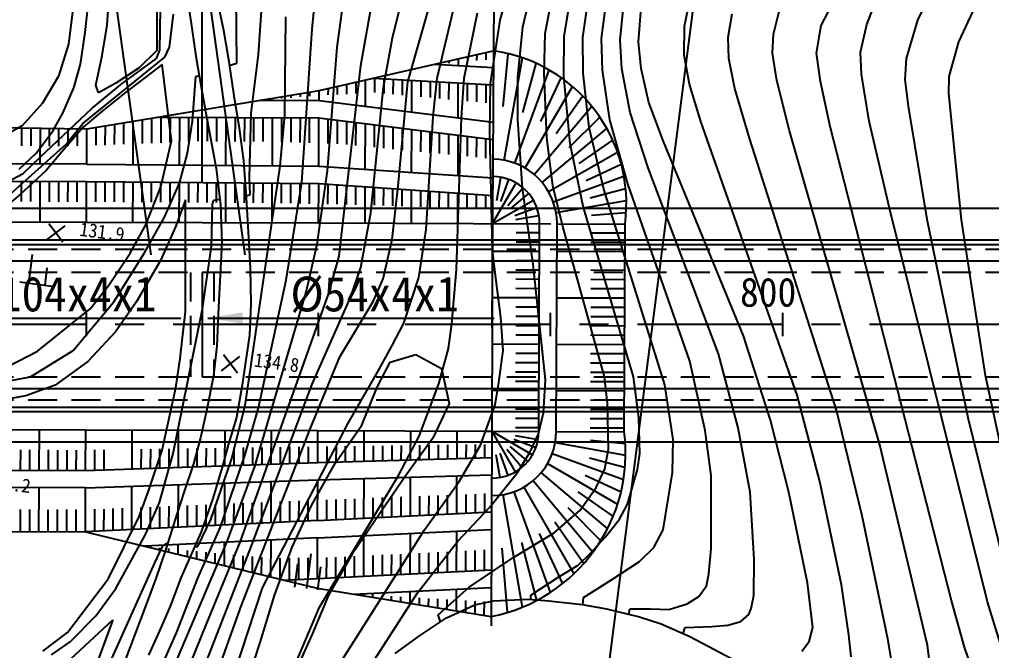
# Model space of a CAD drawing. Header units: millimetres. Extents: x 5990 to 6786, y 1103 to 1809.
# Drawn here: x 6209.6 to 6293.4, y 1454.4 to 1508.8 of the extents above; entities that cross this region are included whole.
import ezdxf
from ezdxf.enums import TextEntityAlignment as Align
from ezdxf.xclip import XClip

# ---------------------------------------------------------------- set-up
doc = ezdxf.new("R2010")
doc.units = ezdxf.units.MM
doc.header["$LTSCALE"] = 10
doc.header["$MEASUREMENT"] = 0
doc.header["$XCLIPFRAME"] = 2
doc.linetypes.add('CENTER', pattern=[2, 1.25, -0.25, 0.25, -0.25])
doc.linetypes.add('HIDDEN', pattern=[0.375, 0.25, -0.125])
doc.layers.add('TZ-BASE', color=253, linetype='Continuous')
doc.layers.add('TZ-CABL', color=4, linetype='Continuous')
doc.styles.add('HANA', font='GulimChe.ttf')
doc.styles.get("Standard").update_dxf_attribs({"font": 'GulimChe.ttf'})
doc.linetypes.add('ZIGZAG', pattern='A,0.0001,-0.2,[131,ltypeshp.shx,S=0.2,R=0,X=-0.2,Y=0],-0.4,[131,ltypeshp.shx,S=0.2,R=180,X=0.2,Y=0],-0.2', length=0.8001)
doc.dimstyles.get("Standard").update_dxf_attribs({"dimtxt": 0.18, "dimasz": 0.18, "dimexe": 0.18, "dimexo": 0.0625, "dimgap": 0.09, "dimtad": 0, "dimtih": 1, "dimtoh": 1, "dimdec": 4, "dimzin": 0, "dimdsep": 46, "dimtxsty": 'Standard', "dimcen": 0.09, "dimadec": 0, "dimazin": 0, "dimtfac": 1, "dimtdec": 4, "dimtofl": 0, "dimtmove": 0, "dimatfit": 3, "dimfxl": 0, "dimtolj": 1, "dimtzin": 0, "dimarcsym": 0})

# ---------------------------------------------------------------- blocks, each defined once
blk = doc.blocks.new('JD-FJFJ6DGDH3')
at = {"layer": 'TZ-BASE'}
for p, q in [((166.333, -175), (211.534, 176.755)), ((174.999, -0.28), (175.379, 72.973)), ((203.337, 25.785, 154), (212.312, 42.975, 154)), ((211.67, 26.222, 156), (218.61, 40.521, 156)), ((215.204, 24.368, 157), (221.725, 38.385, 157)), ((159.49, 25.479, 136), (160.222, 32.712, 136)), ((152.973, 22.529, 133), (152.899, 31.258, 133)), ((161.625, 23.909, 137), (162.624, 31.187, 137)), ((154.862, 23.288, 134), (155.392, 30.946, 134)), ((175.67, 26.233, 143), (176.808, 30.296, 143)), ((141.825, 25.816, 131.3), (142.07, 29.639, 131.3)), ((148.533, 29.348, 136.968), (149.05, 25.954, 136.968)), ((163.675, 22.316, 138), (165.028, 29.98, 138)), ((166.389, 24.704, 139), (167.689, 29.927, 139)), ((207.281, 25.851, 155), (208.692, 29.526, 155)), ((177.643, 25.666, 144), (178.43, 29.058, 144)), ((151.296, 27.981, 211.023), (151.834, 25.376, 211.023)), ((167.717, 20.912, 140), (169.731, 27.965, 140)), ((179.564, 25.086, 145), (180.151, 28.287, 145)), ((181.203, 24.857, 146), (181.743, 28.134, 146)), ((182.811, 24.743, 147), (183.243, 27.75, 147)), ((191.567, 25.711, 151), (192.056, 28.116, 151)), ((138.89, 27.422, 129.23), (138.475, 24.174, 129.23)), ((139.925, 25.184, 128.938), (140.108, 27.021, 128.938)), ((146.084, 27.332, 131.3), (146.081, 23.613, 131.3)), ((146.366, 23.659, 131), (146.404, 27.241, 131)), ((170.248, 21.233, 141), (171.67, 27.165, 141)), ((172.576, 21.234, 142), (173.713, 26.865, 142)), ((184.419, 24.656, 148), (184.769, 27.492, 148)), ((186.021, 24.515, 149), (186.271, 27.114, 149)), ((187.605, 24.377, 150), (187.787, 26.926, 150)), ((199.221, 25.033, 153), (199.754, 27.097, 153)), ((147.172, 23.907, 132), (147.536, 26.743, 132)), ((157.135, 18.058, 135), (157.217, 26.523, 135)), ((174.854, 20.783, 143), (175.67, 26.233, 143)), ((195.326, 24.77, 152), (195.667, 26.786, 152)), ((210.683, 22.922, 156), (211.67, 26.222, 156)), ((139.524, 22.456, 128.938), (139.925, 25.184, 128.938)), ((141.397, 23.176, 131.3), (141.825, 25.816, 131.3)), ((149.05, 25.954, 136.968), (149.444, 23.138, 136.968)), ((151.834, 25.376, 211.023), (152.256, 22.855, 211.023)), ((158.599, 12.245, 136), (159.49, 25.479, 136)), ((177.202, 21.329, 144), (177.643, 25.666, 144)), ((191.543, 23.222, 151), (191.567, 25.711, 151)), ((202.935, 23.398, 154), (203.337, 25.785, 154)), ((206.732, 23.482, 155), (207.281, 25.851, 155)), ((165.612, 20.448, 139), (166.389, 24.704, 139)), ((179.456, 21.643, 145), (179.564, 25.086, 145)), ((181.167, 21.436, 146), (181.203, 24.857, 146)), ((182.84, 21.674, 147), (182.811, 24.743, 147)), ((184.5, 21.931, 148), (184.419, 24.656, 148)), ((186.17, 22.031, 149), (186.021, 24.515, 149)), ((187.824, 22.064, 150), (187.605, 24.377, 150)), ((195.379, 22.937, 152), (195.326, 24.77, 152)), ((199.135, 23.378, 153), (199.221, 25.033, 153)), ((214.368, 21.369, 157), (215.204, 24.368, 157)), ((138.475, 24.174, 129.23), (137.626, 21.396, 129.23)), ((146.081, 23.613, 131.3), (144.569, 22.127, 131.3)), ((146.061, 22.925, 131), (146.366, 23.659, 131)), ((146.779, 23.044, 132), (147.172, 23.907, 132)), ((160.071, 20.173), (175.083, 23.584)), ((160.805, 13.25, 137), (161.625, 23.909, 137)), ((206.801, 21.586, 155), (206.732, 23.482, 155)), ((139.717, 17.341, 132), (146.779, 23.044, 132)), ((140.85, 20.643, 131.3), (141.397, 23.176, 131.3)), ((143.111, 20.773, 131), (146.061, 22.925, 131)), ((149.444, 23.138, 136.968), (149.791, 21.108, 136.968)), ((152.256, 22.855, 211.023), (152.736, 19.706, 211.023)), ((154.211, 18.222, 134), (154.862, 23.288, 134)), ((171.279, 22.535), (171.28, 22.72)), ((172.079, 22.33), (172.081, 22.902)), ((172.88, 22.684), (172.881, 23.084)), ((173.68, 22.753), (173.682, 23.265)), ((174.48, 22.822), (174.482, 23.447)), ((175.948, 18.786), (176.363, 23.343)), ((176.013, 14.163), (177.6, 22.983)), ((191.981, 20.712, 151), (191.543, 23.222, 151)), ((195.889, 20.352, 152), (195.379, 22.937, 152)), ((199.527, 21.02, 153), (199.135, 23.378, 153)), ((203.268, 20.96, 154), (202.935, 23.398, 154)), ((210.57, 21.131, 156), (210.683, 22.922, 156)), ((138.948, 20.394, 128.938), (139.524, 22.456, 128.938)), ((144.569, 22.127, 131.3), (142.574, 20.813, 131.3)), ((146.557, 22.425, 131.997), (143.388, 20.005, 131.997)), ((147.356, 15.825, 131.997), (146.557, 22.425, 131.997)), ((152.337, 22.319, 133), (152.973, 22.529, 133)), ((161.809, 5.889, 138), (163.675, 22.316, 138)), ((170.056, 22.442), (175.078, 22.163)), ((170.479, 22.418), (170.479, 22.538)), ((176.946, 13.91), (179.899, 21.937)), ((177.633, 18.284), (178.782, 22.512)), ((185.121, 17.644, 148), (184.5, 21.931, 148)), ((186.87, 18.269, 149), (186.17, 22.031, 149)), ((188.497, 19.137, 150), (187.824, 22.064, 150)), ((137.626, 21.396, 129.23), (136.232, 19.082, 129.23)), ((149.166, 17.533, 133), (149.447, 21.365, 133)), ((149.447, 21.365, 133), (149.731, 21.458, 133)), ((149.791, 21.108, 136.968), (150.29, 18.389, 136.968)), ((164.066, 18.818), (164.074, 21.083)), ((164.748, 21.236), (175.073, 20.663)), ((164.87, 19.992), (164.875, 21.265)), ((165.67, 19.919), (165.675, 21.185)), ((166.47, 19.846), (166.474, 21.14)), ((167.27, 19.773), (167.274, 21.096)), ((168.065, 18.322), (168.074, 21.051)), ((168.869, 19.628), (168.874, 21.007)), ((169.669, 19.555), (169.674, 20.963)), ((169.896, 17.935, 141), (170.248, 21.233, 141)), ((172.336, 17.834, 142), (172.576, 21.234, 142)), ((177.214, 17.634, 144), (177.202, 21.329, 144)), ((179.168, 17.496), (180.943, 21.27)), ((179.695, 16.134, 145), (179.456, 21.643, 145)), ((181.699, 15.579, 146), (181.167, 21.436, 146)), ((183.358, 16.985, 147), (182.84, 21.674, 147)), ((200.612, 16.696, 153), (199.527, 21.02, 153)), ((204.103, 17.074, 154), (203.268, 20.96, 154)), ((207.479, 17.538, 155), (206.801, 21.586, 155)), ((210.877, 18.817, 156), (210.57, 21.131, 156)), ((214.341, 19.902, 157), (214.368, 21.369, 157)), ((137.996, 18.218, 128.938), (138.948, 20.394, 128.938)), ((140.059, 16.868), (160.071, 20.173)), ((140.517, 18.645, 131), (143.111, 20.773, 131)), ((141.07, 19.957, 131.3), (140.85, 20.643, 131.3)), ((142.574, 20.813, 131.3), (141.07, 19.957, 131.3)), ((160.068, 19.314), (160.071, 20.173)), ((160.87, 19.785), (160.872, 20.355)), ((161.67, 19.826), (161.672, 20.537)), ((162.47, 19.867), (162.473, 20.719)), ((163.27, 19.909), (163.274, 20.901)), ((164.529, 9.622, 139), (165.612, 20.448, 139)), ((166.89, 11.928, 140), (167.717, 20.912, 140)), ((170.469, 19.482), (170.474, 20.918)), ((171.268, 19.409), (171.273, 20.874)), ((172.063, 17.826), (172.073, 20.83)), ((172.868, 19.264), (172.873, 20.785)), ((173.668, 19.191), (173.673, 20.741)), ((174.467, 19.118), (174.473, 20.697)), ((174.778, 16.573, 143), (174.854, 20.783, 143)), ((177.821, 13.498), (181.907, 20.519)), ((192.963, 17.487, 151), (191.981, 20.712, 151)), ((197.152, 16.076, 152), (195.889, 20.352, 152)), ((143.388, 20.005, 131.997), (141.389, 18.398, 131.997)), ((152.736, 19.706, 211.023), (153.194, 16.939, 211.023)), ((154.973, 19.331), (160.068, 19.314)), ((155.268, 19.33), (155.268, 19.38)), ((156.068, 19.327), (156.069, 19.512)), ((156.869, 19.485), (156.869, 19.644)), ((157.669, 19.549), (157.67, 19.777)), ((158.469, 19.614), (158.47, 19.909)), ((159.269, 19.679), (159.27, 20.041)), ((160.068, 19.314), (175.062, 17.454)), ((180.506, 16.467), (182.785, 19.697)), ((215.436, 9.039, 157), (214.341, 19.902, 157)), ((136.232, 19.082, 129.23), (134.478, 17.13, 129.23)), ((136.038, 14.439, 131), (140.517, 18.645, 131)), ((178.61, 12.941), (183.572, 18.813)), ((189.759, 15.782, 150), (188.497, 19.137, 150)), ((212.489, 8.918, 156), (210.877, 18.817, 156)), ((137.161, 16.727, 128.938), (137.996, 18.218, 128.938)), ((141.389, 18.398, 131.997), (139.736, 17.016, 131.997)), ((144.855, 15.604), (144.862, 17.662)), ((145.655, 15.636), (145.663, 17.794)), ((146.079, 17.862), (160.063, 17.814)), ((146.455, 15.669), (146.463, 17.861)), ((147.255, 15.701), (147.263, 17.858)), ((148.048, 13.761), (148.063, 17.855)), ((148.855, 15.766), (148.863, 17.853)), ((149.656, 15.799), (149.663, 17.85)), ((150.29, 18.389, 136.968), (151.215, 13.463, 136.968)), ((150.456, 15.794), (150.463, 17.847)), ((151.256, 15.789), (151.263, 17.844)), ((152.048, 13.727), (152.063, 17.841)), ((152.856, 15.78), (152.863, 17.839)), ((153.656, 15.775), (153.663, 17.836)), ((154.081, 12.643, 134), (154.211, 18.222, 134)), ((154.456, 15.77), (154.463, 17.833)), ((155.255, 15.765), (155.263, 17.83)), ((156.048, 13.694), (156.063, 17.828)), ((156.712, 13.64, 135), (157.135, 18.058, 135)), ((156.855, 15.735), (156.863, 17.825)), ((157.655, 15.71), (157.663, 17.822)), ((158.455, 15.685), (158.463, 17.819)), ((159.255, 15.659), (159.263, 17.816)), ((160.048, 13.661), (160.063, 17.814)), ((160.063, 17.814), (175.056, 15.954)), ((160.855, 15.608), (160.862, 17.714)), ((161.655, 15.583), (161.662, 17.615)), ((169.312, 8.204, 141), (169.896, 17.935, 141)), ((171.927, 4.755, 142), (172.336, 17.834, 142)), ((177.59, 11.764, 144), (177.214, 17.634, 144)), ((181.617, 15.245), (184.268, 17.878)), ((186.674, 12.14, 148), (185.121, 17.644, 148)), ((188.428, 13.501, 149), (186.87, 18.269, 149)), ((120.06, 17.138), (140.059, 16.868)), ((134.478, 17.13, 129.23), (132.91, 16.225, 129.23)), ((134.454, 15.395), (134.459, 16.944)), ((135.254, 15.389), (135.259, 16.933)), ((136.049, 13.842), (136.059, 16.922)), ((136.854, 15.375), (136.859, 16.911)), ((137.654, 15.368), (137.659, 16.901)), ((139.736, 17.016, 131.997), (138.282, 15.306, 131.997)), ((138.291, 15.556, 132), (139.717, 17.341, 132)), ((138.454, 15.389), (138.459, 16.89)), ((139.254, 15.41), (139.259, 16.879)), ((140.049, 13.828), (140.059, 16.868)), ((140.854, 15.452), (140.86, 17.001)), ((141.654, 15.473), (141.66, 17.133)), ((142.455, 15.506), (142.461, 17.265)), ((143.255, 15.538), (143.261, 17.397)), ((144.049, 13.794), (144.062, 17.529)), ((148.741, 14.775, 133), (149.166, 17.533, 133)), ((153.194, 16.939, 211.023), (153.566, 14.099, 211.023)), ((162.455, 15.506), (162.462, 17.516)), ((163.254, 15.429), (163.261, 17.417)), ((164.047, 13.386), (164.061, 17.318)), ((164.854, 15.275), (164.861, 17.218)), ((165.654, 15.198), (165.66, 17.119)), ((166.453, 15.121), (166.46, 17.02)), ((167.253, 15.044), (167.26, 16.921)), ((168.046, 13.111), (168.059, 16.822)), ((179.292, 12.255), (184.869, 16.902)), ((184.606, 11.679, 147), (183.358, 16.985, 147)), ((201.282, -6.082, 151), (192.963, 17.487, 151)), ((214.557, -23.798, 154), (204.103, 17.074, 154)), ((209.224, 10.036, 155), (207.479, 17.538, 155)), ((135.722, 14.793, 128.938), (137.161, 16.727, 128.938)), ((168.853, 14.89), (168.859, 16.723)), ((169.652, 14.812), (169.659, 16.623)), ((170.452, 14.735), (170.458, 16.524)), ((171.252, 14.658), (171.258, 16.425)), ((172.045, 12.837), (172.058, 16.326)), ((172.851, 14.504), (172.857, 16.227)), ((173.651, 14.427), (173.657, 16.127)), ((174.451, 14.35), (174.457, 16.028)), ((175.006, 6.387, 143), (174.778, 16.573, 143)), ((180.221, 11.945, 145), (179.695, 16.134, 145)), ((204.65, -7.392, 152), (197.152, 16.076, 152)), ((208.388, -10.38, 153), (200.612, 16.696, 153)), ((132.338, 10.273, 132), (138.291, 15.556, 132)), ((138.282, 15.306, 131.997), (136.555, 13.288, 131.997)), ((146.442, 11.871, 131.997), (147.356, 15.825, 131.997)), ((182.838, 10.209, 146), (181.699, 15.579, 146)), ((182.481, 13.883), (185.376, 15.895)), ((196.643, -0.959, 150), (189.759, 15.782, 150)), ((134.227, 13.397, 128.938), (135.722, 14.793, 128.938)), ((134.588, 13.008, 131), (136.038, 14.439, 131)), ((148.057, 12.191, 133), (148.741, 14.775, 133)), ((179.843, 11.461), (185.79, 14.867)), ((140.049, 13.828), (120.049, 13.897)), ((140.049, 13.828), (160.048, 13.661)), ((151.215, 13.463, 136.968), (151.582, 10.331, 136.968)), ((153.566, 14.099, 211.023), (153.8, 10.936, 211.023)), ((153.701, -6.965, 135), (156.712, 13.64, 135)), ((160.048, 13.661), (175.045, 12.631)), ((183.088, 12.428), (186.112, 13.825)), ((194.479, -2.536, 149), (188.428, 13.501, 149)), ((133.158, 12.277, 131), (134.588, 13.008, 131)), ((136.555, 13.288, 131.997), (134.334, 11.24, 131.997)), ((154.129, 11.205, 134), (154.081, 12.643, 134)), ((159.909, 6.928, 137), (160.805, 13.25, 137)), ((175.389, 10.696), (175.747, 12.687)), ((180.249, 10.584), (186.344, 12.778)), ((120.044, 12.397), (140.043, 12.328)), ((134.437, 10.597), (134.443, 12.347)), ((135.237, 10.594), (135.243, 12.344)), ((136.031, 8.842), (136.043, 12.342)), ((136.837, 10.588), (136.843, 12.339)), ((137.637, 10.585), (137.643, 12.336)), ((138.437, 10.582), (138.443, 12.333)), ((139.237, 10.579), (139.243, 12.33)), ((140.031, 8.828), (140.043, 12.328)), ((140.043, 12.328), (160.043, 12.161)), ((140.837, 10.573), (140.843, 12.321)), ((141.637, 10.568), (141.643, 12.314)), ((142.437, 10.563), (142.443, 12.308)), ((143.237, 10.559), (143.243, 12.301)), ((144.031, 8.814), (144.043, 12.294)), ((144.837, 10.549), (144.843, 12.287)), ((145.15, 8.595, 131.997), (146.442, 11.871, 131.997)), ((145.637, 10.544), (145.643, 12.281)), ((146.437, 10.54), (146.443, 12.274)), ((146.767, 9.263, 133), (148.057, 12.191, 133)), ((147.237, 10.535), (147.243, 12.267)), ((148.031, 8.8), (148.043, 12.261)), ((148.837, 10.525), (148.843, 12.254)), ((149.637, 10.521), (149.643, 12.247)), ((150.437, 10.516), (150.443, 12.241)), ((151.237, 10.511), (151.243, 12.234)), ((152.031, 8.786), (152.043, 12.227)), ((152.837, 10.502), (152.843, 12.221)), ((153.637, 10.497), (153.643, 12.214)), ((154.437, 10.492), (154.443, 12.207)), ((155.237, 10.488), (155.243, 12.201)), ((156.031, 8.772), (156.043, 12.194)), ((156.837, 10.466), (156.843, 12.187)), ((157.252, 3.82, 136), (158.599, 12.245, 136)), ((157.637, 10.449), (157.643, 12.181)), ((158.437, 10.432), (158.443, 12.174)), ((159.237, 10.416), (159.243, 12.167)), ((160.031, 8.758), (160.043, 12.161)), ((160.043, 12.161), (175.039, 11.131)), ((160.837, 10.382), (160.843, 12.106)), ((161.637, 10.365), (161.643, 12.051)), ((162.437, 10.348), (162.442, 11.996)), ((163.237, 10.332), (163.242, 11.941)), ((164.031, 8.744), (164.042, 11.886)), ((164.836, 10.286), (164.842, 11.831)), ((165.636, 10.257), (165.642, 11.776)), ((166.384, 7.316, 140), (166.89, 11.928, 140)), ((175.031, 8.705), (177.066, 12.202)), ((175.729, 10.604), (176.428, 12.502)), ((176.337, 10.25), (177.642, 11.795)), ((178.531, 5.198, 144), (177.59, 11.764, 144)), ((181.072, 8.438, 145), (180.221, 11.945, 145)), ((183.441, 10.927), (186.489, 11.733)), ((192.02, -3.147, 148), (186.674, 12.14, 148)), ((134.334, 11.24, 131.997), (132.812, 9.933, 131.997)), ((153.788, 11.105, 134), (154.129, 11.205, 134)), ((153.8, 10.936, 211.023), (153.978, 7.949, 211.023)), ((166.436, 10.228), (166.441, 11.721)), ((167.236, 10.199), (167.241, 11.666)), ((168.031, 8.73), (168.041, 11.611)), ((168.836, 10.142), (168.841, 11.557)), ((169.636, 10.113), (169.641, 11.502)), ((170.436, 10.084), (170.44, 11.447)), ((171.236, 10.055), (171.24, 11.392)), ((172.031, 8.716), (172.04, 11.337)), ((172.835, 9.997), (172.84, 11.282)), ((173.635, 9.969), (173.64, 11.227)), ((174.435, 9.94), (174.44, 11.172)), ((176.585, 10), (178.139, 11.295)), ((189.857, -5.193, 147), (184.606, 11.679, 147)), ((148.561, 10.736, 133.527), (147.708, 8.409, 133.527)), ((148.569, 1.137, 133.527), (148.561, 10.736, 133.527)), ((150.804, 6.749, 134), (150.894, 10.359, 134)), ((150.894, 10.359, 134), (150.981, 10.723, 134)), ((150.981, 10.723, 134), (151.528, 10.794, 134)), ((151.582, 10.331, 136.968), (151.687, 7.069, 136.968)), ((175.031, 8.705), (178.542, 10.716)), ((176.934, 9.39), (178.837, 10.076)), ((180.496, 9.649), (186.551, 10.695)), ((187.161, -4.515, 146), (182.838, 10.209, 146)), ((700, 10), (80, 10)), ((700, 10), (80, 10)), ((145.034, 6.181, 133), (146.767, 9.263, 133)), ((163.68, 4.919, 139), (164.529, 9.622, 139)), ((177.024, 9.049), (179.017, 9.394)), ((183.544, 9.42), (186.532, 9.671)), ((217.684, -23.902, 155), (209.224, 10.036, 155)), ((120.031, 8.897), (140.031, 8.828)), ((136.603, 7.296, 131.873), (138.186, 8.518, 131.873)), ((136.783, 8.699, 131.873), (138.005, 7.116, 131.873)), ((140.031, 8.828), (160.031, 8.758)), ((143.786, 6.147, 131.997), (145.15, 8.595, 131.997)), ((147.708, 8.409, 133.527), (146.416, 5.515, 133.527)), ((160.031, 8.758), (180.031, 8.688)), ((175.031, 8.705), (174.91, -25.97)), ((175.031, 8.705), (179.076, 8.691)), ((179.014, -9.209), (179.076, 8.691)), ((179.014, -9.209), (179.076, 8.691)), ((180.514, -9.214), (180.577, 8.711)), ((180.576, 8.686), (186.435, 8.665)), ((184.661, -4.503, 145), (181.072, 8.438, 145)), ((186.373, -9.235), (186.435, 8.665)), ((186.373, -9.235), (186.435, 8.665)), ((216.002, -8.046, 156), (212.489, 8.918, 156)), ((217.491, -4.379, 157), (215.436, 9.039, 157)), ((153.978, 7.949, 211.023), (154.138, 4.893, 211.023)), ((168.662, 4.046, 141), (169.312, 8.204, 141)), ((179.074, 7.891), (177.051, 7.898)), ((186.433, 7.865), (183.503, 7.876)), ((80, 7.293), (700, 7.29)), ((80, 6.893), (700, 6.89)), ((150.034, 1.34, 134), (150.804, 6.749, 134)), ((151.687, 7.069, 136.968), (151.409, 1.509, 136.968)), ((158.972, 2.78, 137), (159.909, 6.928, 137)), ((165.587, 3.952, 140), (166.384, 7.316, 140)), ((179.071, 7.091), (177.048, 7.098)), ((186.43, 7.065), (183.5, 7.076)), ((135.075, 3.571, 131.997), (135.394, 6.051, 131.997)), ((141.967, 3.402, 131.997), (143.786, 6.147, 131.997)), ((142.381, 1.951, 133), (145.034, 6.181, 133)), ((160.897, 2.619, 138), (161.809, 5.889, 138)), ((175.349, 3.533, 143), (175.006, 6.387, 143)), ((179.068, 6.291), (175.023, 6.305)), ((186.427, 6.265), (180.568, 6.286)), ((146.416, 5.515, 133.527), (144.307, 1.941, 133.527)), ((179.065, 5.491), (177.043, 5.498)), ((179.593, -4.76, 144), (178.531, 5.198, 144)), ((186.424, 5.465), (183.495, 5.476)), ((136.464, 3.393, 131.997), (136.655, 4.881, 131.997)), ((154.138, 4.893, 211.023), (154.188, 1.765, 211.023)), ((162.789, 2.343, 139), (163.68, 4.919, 139)), ((171.509, 0.066, 142), (171.927, 4.755, 142)), ((179.063, 4.691), (177.04, 4.698)), ((186.421, 4.665), (183.492, 4.676)), ((134.282, 3.673, 131.997), (137.258, 3.291, 131.997)), ((140.353, 1.368, 131.997), (141.967, 3.402, 131.997)), ((154.852, -7.169, 136), (157.252, 3.82, 136)), ((164.743, 1.998, 140), (165.587, 3.952, 140)), ((167.367, 0.128, 141), (168.662, 4.046, 141)), ((175.732, 0.632, 143), (175.349, 3.533, 143)), ((179.06, 3.891), (177.037, 3.898)), ((186.419, 3.865), (183.489, 3.876)), ((153.271, -18.753, 138), (160.897, 2.619, 138)), ((154.536, -12.227, 137), (158.972, 2.78, 137)), ((179.057, 3.091), (177.034, 3.098)), ((186.416, 3.065), (183.486, 3.076)), ((138.888, -2.241, 133), (142.381, 1.951, 133)), ((144.307, 1.941, 133.527), (142.544, -0.62, 133.527)), ((154.188, 1.765, 211.023), (154.079, -0.923, 211.023)), ((159.469, -5.129, 139), (162.789, 2.343, 139)), ((161.851, -2.776, 140), (164.743, 1.998, 140)), ((179.054, 2.291), (175.009, 2.305)), ((186.413, 2.265), (180.554, 2.286)), ((135.816, -2.283, 131.997), (140.353, 1.368, 131.997)), ((140, 1), (140, -1)), ((147.513, -11.105, 134), (150.034, 1.34, 134)), ((148.091, -2.926, 133.527), (148.569, 1.137, 133.527)), ((151.409, 1.509, 136.968), (151.271, -1.835, 136.968)), ((160, 1), (160, -1)), ((179.051, 1.491), (177.029, 1.498)), ((180, 1), (180, -1)), ((186.41, 1.465), (183.481, 1.476)), ((200, 1), (200, -1)), ((166.374, -1.816, 141), (167.367, 0.128, 141)), ((171.234, -2.075, 142), (171.509, 0.066, 142)), ((175.931, -2.224, 143), (175.732, 0.632, 143)), ((179.049, 0.691), (177.026, 0.698)), ((186.407, 0.665), (183.478, 0.676)), ((142.544, -0.62, 133.527), (140.152, -3.196, 133.527)), ((179.046, -0.109), (177.023, -0.102)), ((186.405, -0.135), (183.475, -0.124)), ((154.079, -0.923, 211.023), (153.743, -3.243, 211.023)), ((179.043, -0.909), (177.02, -0.902)), ((186.402, -0.935), (183.472, -0.924)), ((198.981, -8.233, 150), (196.643, -0.959, 150)), ((133.324, -3.581, 131.997), (135.816, -2.283, 131.997)), ((135.22, -4.512, 133), (138.888, -2.241, 133)), ((151.271, -1.835, 136.968), (150.975, -4.421, 136.968)), ((165.197, -3.948, 141), (166.374, -1.816, 141)), ((170.393, -5.118, 142), (171.234, -2.075, 142)), ((179.04, -1.709), (174.995, -1.695)), ((175.573, -5.008, 143), (175.931, -2.224, 143)), ((179.037, -2.509), (177.015, -2.502)), ((186.399, -1.735), (180.54, -1.714)), ((140.152, -3.196, 133.527), (137.32, -5.214, 133.527)), ((147.745, -5.448, 133.527), (148.091, -2.926, 133.527)), ((151.652, -3.976, 134.842), (153.235, -2.754, 134.842)), ((151.832, -2.573, 134.842), (153.054, -4.156, 134.842)), ((153.743, -3.243, 211.023), (153.433, -5.221, 211.023)), ((159.322, -8.938, 140), (161.851, -2.776, 140)), ((165.071, -5.384, 141.243), (166.205, -3.243, 141.243)), ((166.205, -3.243, 141.243), (168.419, -2.571, 141.243)), ((168.419, -2.571, 141.243), (170.61, -3.792, 141.243)), ((179.035, -3.309), (177.012, -3.302)), ((186.394, -3.335), (183.464, -3.324)), ((186.396, -2.535), (183.467, -2.524)), ((193.352, -9.136, 148), (192.02, -3.147, 148)), ((196.2, -8.906, 149), (194.479, -2.536, 149)), ((162.593, -8.499, 141), (165.197, -3.948, 141)), ((170.61, -3.792, 141.243), (171.285, -6.793, 141.243)), ((179.032, -4.109), (177.009, -4.102)), ((186.391, -4.135), (183.461, -4.124)), ((131.835, -5.132, 133), (135.22, -4.512, 133)), ((150.975, -4.421, 136.968), (150.403, -7.317, 136.968)), ((175.248, -6.907, 143), (175.573, -5.008, 143)), ((179.029, -4.909), (177.006, -4.902)), ((179.4, -7.624, 144), (179.593, -4.76, 144)), ((186.388, -4.935), (183.458, -4.924)), ((184.934, -6.793, 145), (184.661, -4.503, 145)), ((187.63, -8.036, 146), (187.161, -4.515, 146)), ((219.258, -12.518, 157), (217.491, -4.379, 157)), ((137.32, -5.214, 133.527), (134.807, -6.152, 133.527)), ((146.557, -10.837, 133.527), (147.745, -5.448, 133.527)), ((153.433, -5.221, 211.023), (152.947, -8.022, 211.023)), ((154.11, -19.452, 139), (159.469, -5.129, 139)), ((163.756, -8.662, 141.243), (165.071, -5.384, 141.243)), ((168.688, -9.626, 142), (170.393, -5.118, 142)), ((179.026, -5.709), (174.981, -5.695)), ((186.385, -5.735), (180.526, -5.714)), ((190.573, -9.903, 147), (189.857, -5.193, 147)), ((134.807, -6.152, 133.527), (131.997, -6.635, 133.527)), ((179.023, -6.509), (177.001, -6.502)), ((186.382, -6.535), (183.453, -6.524)), ((203.23, -13.53, 151), (201.282, -6.082, 151)), ((80, -7.107), (700, -7.11)), ((80, -7.507), (700, -7.51)), ((150.403, -7.317, 136.968), (149.851, -9.762, 136.968)), ((152.517, -11.63, 135), (153.701, -6.965, 135)), ((153.717, -11.196, 136), (154.852, -7.169, 136)), ((171.285, -6.793, 141.243), (169.885, -9.784, 141.243)), ((173.993, -10.384, 143), (175.248, -6.907, 143)), ((179.021, -7.309), (176.998, -7.302)), ((186.38, -7.335), (183.45, -7.324)), ((185.02, -10.718, 145), (184.934, -6.793, 145)), ((206.866, -16.486, 152), (204.65, -7.392, 152)), ((152.947, -8.022, 211.023), (152.27, -10.271, 211.023)), ((179.018, -8.109), (176.995, -8.102)), ((178.995, -9.41, 144), (179.4, -7.624, 144)), ((186.377, -8.135), (183.447, -8.124)), ((187.717, -11.104, 146), (187.63, -8.036, 146)), ((200.552, -14.452, 150), (198.981, -8.233, 150)), ((219.711, -23.061, 156), (216.002, -8.046, 156)), ((119.969, -9.002), (139.969, -9.072)), ((135.956, -12.558), (135.969, -9.058)), ((139.956, -12.572), (139.969, -9.072)), ((139.969, -9.072), (159.968, -9.142)), ((143.957, -12.434), (143.969, -9.086)), ((147.957, -12.295), (147.969, -9.1)), ((151.958, -12.157), (151.968, -9.114)), ((153.36, -24.262, 140), (159.322, -8.938, 140)), ((155.193, -22.684, 141), (162.593, -8.499, 141)), ((155.958, -12.018), (155.968, -9.128)), ((159.959, -11.88), (159.968, -9.142)), ((159.968, -9.142), (174.968, -9.195)), ((161.432, -12.001, 141.243), (163.756, -8.662, 141.243)), ((163.959, -11.766), (163.968, -9.156)), ((167.96, -11.653), (167.968, -9.17)), ((171.96, -11.539), (171.968, -9.184)), ((174.347, -9.193), (179.014, -9.209)), ((174.968, -9.195), (178.465, -11.23)), ((174.968, -9.195), (176.979, -12.705)), ((179.015, -8.909), (176.992, -8.902)), ((180.514, -9.214), (186.373, -9.235)), ((186.374, -8.935), (183.444, -8.924)), ((193.862, -13.023, 148), (193.352, -9.136, 148)), ((197.221, -14.455, 149), (196.2, -8.906, 149)), ((149.851, -9.762, 136.968), (149.241, -12.006, 136.968)), ((166.904, -12.999, 142), (168.688, -9.626, 142)), ((169.885, -9.784, 141.243), (167.554, -13.011, 141.243)), ((176.867, -9.893), (178.765, -10.592)), ((176.959, -9.553), (178.95, -9.911)), ((178.268, -10.98, 144), (178.995, -9.41, 144)), ((183.476, -9.969), (186.462, -10.241)), ((190.535, -12.761, 147), (190.573, -9.903, 147)), ((80, -10.107), (184.173, -10.108)), ((80, -10.107), (184.173, -10.108)), ((134.356, -12.553), (134.362, -10.803)), ((135.156, -12.556), (135.162, -10.806)), ((136.756, -12.561), (136.762, -10.811)), ((137.556, -12.564), (137.562, -10.814)), ((138.356, -12.567), (138.362, -10.817)), ((139.156, -12.57), (139.162, -10.82)), ((140.756, -12.545), (140.762, -10.81)), ((141.557, -12.517), (141.563, -10.797)), ((144.757, -12.406), (144.763, -10.748)), ((145.37, -14.356, 133.527), (146.557, -10.837, 133.527)), ((145.557, -12.378), (145.563, -10.735)), ((146.357, -12.351), (146.363, -10.723)), ((147.157, -12.323), (147.163, -10.71)), ((148.757, -12.268), (148.763, -10.685)), ((149.558, -12.24), (149.563, -10.673)), ((150.358, -12.212), (150.363, -10.66)), ((151.158, -12.184), (151.163, -10.648)), ((152.27, -10.271, 211.023), (151.713, -12.288, 211.023)), ((152.758, -12.129), (152.763, -10.623)), ((153.558, -12.101), (153.563, -10.611)), ((154.358, -12.074), (154.363, -10.598)), ((155.158, -12.046), (155.163, -10.586)), ((156.758, -11.991), (156.763, -10.562)), ((157.559, -11.963), (157.563, -10.55)), ((158.359, -11.935), (158.364, -10.539)), ((159.159, -11.907), (159.164, -10.527)), ((160.759, -11.857), (160.764, -10.504)), ((161.559, -11.834), (161.564, -10.493)), ((162.359, -11.812), (162.364, -10.481)), ((163.159, -11.789), (163.164, -10.471)), ((164.759, -11.744), (164.764, -10.451)), ((165.559, -11.721), (165.564, -10.441)), ((166.36, -11.698), (166.364, -10.431)), ((167.16, -11.675), (167.164, -10.421)), ((168.76, -11.63), (168.764, -10.402)), ((169.56, -11.607), (169.564, -10.392)), ((170.36, -11.585), (170.364, -10.382)), ((171.16, -11.562), (171.164, -10.372)), ((172.131, -13.541, 143), (173.993, -10.384, 143)), ((172.76, -11.517), (172.764, -10.352)), ((173.56, -11.494), (173.564, -10.342)), ((174.36, -11.471), (174.364, -10.332)), ((176.263, -10.749), (177.558, -12.303)), ((176.513, -10.5), (178.058, -11.806)), ((180.426, -10.177), (186.474, -11.265)), ((184.173, -10.108), (700, -10.11)), ((184.173, -10.108), (700, -10.11)), ((184.709, -12.44, 145), (185.02, -10.718, 145)), ((212.493, -27.629, 153), (208.388, -10.38, 153)), ((146.327, -15.325, 134), (147.513, -11.105, 134)), ((150.761, -16.796, 135), (152.517, -11.63, 135)), ((151.549, -17.531, 136), (153.717, -11.196, 136)), ((159.959, -11.88), (174.96, -11.454)), ((175.313, -11.188), (175.657, -13.181)), ((175.654, -11.098), (176.339, -13.001)), ((177.163, -12.764, 144), (178.268, -10.98, 144)), ((180.173, -11.11), (186.307, -13.367)), ((183.362, -11.475), (186.405, -12.302)), ((187.498, -12.495, 146), (187.717, -11.104, 146)), ((119.956, -12.502), (139.956, -12.572)), ((139.956, -12.572), (159.959, -11.88)), ((149.241, -12.006, 136.968), (148.459, -14.397, 136.968)), ((151.713, -12.288, 211.023), (150.929, -14.994, 211.023)), ((152.156, -18.705, 137), (154.536, -12.227, 137)), ((159.415, -15.591, 141.243), (161.432, -12.001, 141.243)), ((179.761, -11.984), (185.794, -15.495)), ((183.942, -14.057, 145), (184.709, -12.44, 145)), ((186.65, -15.482, 146), (187.498, -12.495, 146)), ((139.951, -14.072), (159.954, -13.38)), ((159.941, -16.88), (159.954, -13.38)), ((159.954, -13.38), (174.955, -12.954)), ((160.115, -24.358, 142), (166.904, -12.999, 142)), ((163.942, -16.686), (163.954, -13.266)), ((167.554, -13.011, 141.243), (165.356, -16.206, 141.243)), ((167.943, -16.492), (167.954, -13.153)), ((171.943, -16.298), (171.955, -13.039)), ((174.762, -15.782, 144), (177.163, -12.764, 144)), ((179.204, -12.774), (184.921, -17.605)), ((183, -12.974), (186.094, -14.43)), ((189.72, -17.707, 147), (190.535, -12.761, 147)), ((193.863, -19.307, 148), (193.862, -13.023, 148)), ((139.951, -14.072), (119.951, -14.002)), ((135.938, -17.854), (135.951, -14.058)), ((139.938, -17.862), (139.951, -14.072)), ((143.939, -17.665), (143.952, -13.934)), ((147.939, -17.469), (147.952, -13.795)), ((151.94, -17.273), (151.953, -13.657)), ((155.941, -17.076), (155.953, -13.518)), ((169.172, -17.689, 143), (172.131, -13.541, 143)), ((177.724, -14.007), (182.014, -21.497)), ((178.518, -13.455), (183.665, -19.632)), ((182.566, -16.007, 145), (183.942, -14.057, 145)), ((205.101, -22.437, 151), (203.23, -13.53, 151)), ((144.575, -16.544, 133.527), (145.37, -14.356, 133.527)), ((148.459, -14.397, 136.968), (147.849, -16.259, 136.968)), ((150.929, -14.994, 211.023), (149.906, -17.871, 211.023)), ((161.542, -16.802), (161.548, -15.071)), ((162.342, -16.763), (162.348, -15.04)), ((163.142, -16.725), (163.148, -15.009)), ((164.742, -16.647), (164.748, -14.946)), ((165.542, -16.608), (165.548, -14.915)), ((166.342, -16.57), (166.348, -14.884)), ((167.143, -16.531), (167.149, -14.853)), ((168.743, -16.453), (168.749, -14.792)), ((169.543, -16.415), (169.549, -14.761)), ((170.343, -16.376), (170.349, -14.73)), ((171.143, -16.337), (171.149, -14.699)), ((172.744, -16.259), (172.749, -14.638)), ((173.544, -16.221), (173.549, -14.607)), ((174.344, -16.182), (174.35, -14.577)), ((175.912, -14.659), (177.588, -24.363)), ((176.847, -14.412), (179.977, -23.106)), ((182.382, -14.424), (185.404, -16.556)), ((197.557, -20.24, 149), (197.221, -14.455, 149)), ((202.15, -22.264, 150), (200.552, -14.452, 150)), ((140.738, -17.823), (140.745, -15.91)), ((141.538, -17.783), (141.545, -15.9)), ((142.338, -17.744), (142.345, -15.867)), ((143.138, -17.705), (143.145, -15.833)), ((144.739, -17.626), (144.745, -15.766)), ((145.117, -18.101, 134), (146.327, -15.325, 134)), ((145.539, -17.587), (145.545, -15.733)), ((146.339, -17.548), (146.345, -15.699)), ((147.139, -17.508), (147.146, -15.666)), ((148.739, -17.43), (148.746, -15.599)), ((149.54, -17.39), (149.546, -15.565)), ((150.34, -17.351), (150.346, -15.532)), ((151.14, -17.312), (151.146, -15.498)), ((152.74, -17.233), (152.746, -15.431)), ((153.54, -17.194), (153.547, -15.398)), ((154.34, -17.155), (154.347, -15.364)), ((155.141, -17.115), (155.147, -15.331)), ((156.741, -17.037), (156.747, -15.264)), ((157.541, -16.998), (157.547, -15.23)), ((157.758, -19.183, 141.243), (159.415, -15.591, 141.243)), ((158.341, -16.958), (158.347, -15.197)), ((159.141, -16.919), (159.147, -15.165)), ((160.742, -16.841), (160.748, -15.103)), ((172.026, -18.67, 144), (174.762, -15.782, 144)), ((181.508, -15.781), (184.342, -18.634)), ((185.951, -16.765, 146), (186.65, -15.482, 146)), ((134.338, -17.85), (134.344, -15.951)), ((135.138, -17.852), (135.144, -15.954)), ((136.738, -17.855), (136.744, -15.958)), ((137.538, -17.857), (137.544, -15.948)), ((138.338, -17.859), (138.345, -15.939)), ((139.138, -17.86), (139.145, -15.929)), ((141.92, -21.886, 133.527), (144.575, -16.544, 133.527)), ((147.849, -16.259, 136.968), (146.845, -19.451, 136.968)), ((159.941, -16.88), (174.944, -16.153)), ((165.356, -16.206, 141.243), (162.933, -19.799, 141.243)), ((180.326, -17.958, 145), (182.566, -16.007, 145)), ((209.088, -27.094, 152), (206.866, -16.486, 152)), ((159.941, -16.88), (139.938, -17.862)), ((149.618, -21.874, 136), (151.549, -17.531, 136)), ((149.637, -19.128, 135), (150.761, -16.796, 135)), ((180.389, -16.994), (182.888, -20.59)), ((184.763, -18.291, 146), (185.951, -16.765, 146)), ((119.938, -17.82), (139.938, -17.862)), ((139.938, -17.862), (159.921, -22.717)), ((142.557, -22.762, 134), (145.117, -18.101, 134)), ((159.936, -18.38), (145.073, -19.11)), ((149.906, -17.871, 211.023), (148.158, -21.828, 211.023)), ((158.017, -35.258, 143), (169.172, -17.689, 143)), ((159.924, -21.88), (159.936, -18.38)), ((159.936, -18.38), (174.939, -17.653)), ((163.925, -21.686), (163.937, -18.186)), ((167.925, -21.492), (167.938, -17.992)), ((171.926, -21.298), (171.938, -17.798)), ((176.765, -20.116, 145), (180.326, -17.958, 145)), ((179.043, -18.014), (181.042, -22.339)), ((183.435, -19.721, 146), (184.763, -18.291, 146)), ((188.917, -19.206, 147), (189.72, -17.707, 147)), ((144.842, -35.858, 137), (152.156, -18.705, 137)), ((145.533, -19.221), (145.534, -19.087)), ((145.914, -20.544, 135), (146.59, -19.124, 135)), ((146.332, -19.416), (146.333, -19.232)), ((146.59, -19.124, 135), (146.855, -18.86, 135)), ((146.855, -18.86, 135), (147.024, -18.882, 135)), ((147.931, -19.804), (147.934, -18.969)), ((149.35, -19.13, 135), (149.637, -19.128, 135)), ((150.337, -25.888, 138), (153.271, -18.753, 138)), ((151.928, -20.775), (151.935, -18.773)), ((155.924, -21.746), (155.935, -18.576)), ((156.227, -23.353, 141.243), (157.758, -19.183, 141.243)), ((168.564, -23.127, 144), (172.026, -18.67, 144)), ((177.504, -18.791), (178.823, -23.785)), ((187.693, -20.421, 147), (188.917, -19.206, 147)), ((146.845, -19.451, 136.968), (145.999, -21.89, 136.968)), ((147.132, -19.61), (147.133, -19.309)), ((147.45, -36.484, 139), (154.11, -19.452, 139)), ((148.73, -19.998), (148.732, -19.464)), ((149.53, -20.193), (149.532, -19.542)), ((150.329, -20.387), (150.332, -19.619)), ((151.128, -20.581), (151.131, -19.696)), ((152.727, -20.969), (152.731, -19.851)), ((153.526, -21.164), (153.531, -19.929)), ((154.326, -21.358), (154.33, -20.006)), ((155.125, -21.552), (155.13, -20.084)), ((159.358, -19.775, 141.175), (158.976, -22.751, 141.175)), ((159.124, -21.918), (159.13, -20.099)), ((160.724, -21.841), (160.73, -20.068)), ((162.933, -19.799, 141.243), (160.889, -23.323, 141.243)), ((161.524, -21.802), (161.53, -20.052)), ((162.324, -21.763), (162.33, -20.013)), ((163.124, -21.725), (163.131, -19.975)), ((164.725, -21.647), (164.731, -19.897)), ((165.525, -21.608), (165.531, -19.858)), ((166.325, -21.57), (166.331, -19.82)), ((167.125, -21.531), (167.131, -19.781)), ((168.725, -21.453), (168.732, -19.703)), ((169.526, -21.414), (169.532, -19.665)), ((170.326, -21.376), (170.332, -19.626)), ((171.126, -21.337), (171.132, -19.587)), ((172.726, -21.259), (172.732, -19.509)), ((173.526, -21.221), (173.532, -19.471)), ((174.326, -21.182), (174.333, -19.432)), ((175.815, -19.282), (176.281, -24.828)), ((182.39, -20.731, 146), (183.435, -19.721, 146)), ((193.658, -21.493, 148), (193.863, -19.307, 148)), ((141.063, -31.344, 135), (145.914, -20.544, 135)), ((156.724, -21.94), (156.73, -20.146)), ((157.523, -21.996), (157.53, -20.13)), ((157.984, -22.623, 141.175), (158.239, -20.639, 141.175)), ((158.324, -21.957), (158.33, -20.115)), ((159.968, -22.878, 141.175), (160.223, -20.894, 141.175)), ((173.004, -22.647, 145), (176.765, -20.116, 145)), ((180.735, -21.739, 146), (182.39, -20.731, 146)), ((185.276, -22.017, 147), (187.693, -20.421, 147)), ((197.537, -23.364, 149), (197.557, -20.24, 149)), ((157.047, -22.019), (174.927, -21.153)), ((178.317, -23.335, 146), (180.735, -21.739, 146)), ((193.448, -22.534, 148), (193.658, -21.493, 148)), ((138.388, -26.536, 133.527), (141.92, -21.886, 133.527)), ((145.999, -21.89, 136.968), (145.163, -24.125, 136.968)), ((148.158, -21.828, 211.023), (147.263, -24.204, 211.023)), ((147.778, -26.576, 136), (149.618, -21.874, 136)), ((182.868, -23.538, 147), (185.276, -22.017, 147)), ((192.798, -23.441, 148), (193.448, -22.534, 148)), ((202.631, -26.115, 150), (202.15, -22.264, 150)), ((205.73, -26.738, 151), (205.101, -22.437, 151)), ((140.83, -25.1, 134), (142.557, -22.762, 134)), ((150.035, -38.432, 141), (155.193, -22.684, 141)), ((155.003, -27.392, 141.243), (156.227, -23.353, 141.243)), ((160.889, -23.323, 141.243), (159.491, -26.696, 141.243)), ((159.921, -22.717), (174.912, -25.17)), ((163.044, -23.228), (174.921, -22.653)), ((163.119, -23.241), (163.119, -23.225)), ((163.647, -30.725, 144), (168.564, -23.127, 144)), ((163.919, -23.371), (163.919, -23.186)), ((164.718, -23.502), (164.719, -23.147)), ((165.518, -23.633), (165.519, -23.371)), ((166.317, -23.764), (166.319, -23.417)), ((167.916, -24.025), (167.92, -22.992)), ((170.335, -25.018, 145), (173.004, -22.647, 145)), ((171.914, -24.679), (171.921, -22.798)), ((178.317, -23.686, 146), (178.317, -23.335, 146)), ((191.801, -24.076, 148), (192.798, -23.441, 148)), ((197.318, -24.48, 149), (197.537, -23.364, 149)), ((145.163, -24.125, 136.968), (143.316, -29.058, 136.968)), ((147.263, -24.204, 211.023), (146.313, -26.401, 211.023)), ((146.963, -42.021, 140), (153.36, -24.262, 140)), ((167.117, -23.895), (167.118, -23.463)), ((168.716, -24.156), (168.718, -23.555)), ((169.516, -24.287), (169.518, -23.601)), ((170.315, -24.418), (170.318, -23.647)), ((171.057, -25.286, 211.023), (173.491, -24.149, 211.023)), ((171.115, -24.548), (171.118, -23.693)), ((172.714, -24.81), (172.717, -23.785)), ((173.491, -24.149, 211.023), (175.094, -23.806, 211.023)), ((173.513, -24.941), (173.517, -23.831)), ((174.313, -25.072), (174.317, -23.877)), ((175.094, -23.806, 211.023), (178.128, -23.67, 211.023)), ((178.128, -23.67, 211.023), (179.872, -23.815, 211.023)), ((179.872, -23.815, 211.023), (182.753, -24.138, 211.023)), ((182.753, -24.138, 211.023), (184.848, -24.509, 211.023)), ((182.808, -24.148, 147), (182.868, -23.538, 147)), ((190.213, -24.558, 148), (191.801, -24.076, 148)), ((215.679, -27.801, 154), (214.557, -23.798, 154)), ((221.833, -37.348, 155), (217.684, -23.902, 155)), ((138.628, -27.346, 134), (140.83, -25.1, 134)), ((153.543, -39.871, 142), (160.115, -24.358, 142)), ((170.539, -25.626, 145), (170.335, -25.018, 145)), ((184.848, -24.509, 211.023), (187.683, -25.196, 211.023)), ((186.773, -24.976, 148), (186.863, -24.509, 148)), ((186.863, -24.509, 148), (188.618, -24.506, 148)), ((188.618, -24.506, 148), (190.213, -24.558, 148)), ((196.413, -25.584, 149), (197.1, -24.986, 149)), ((197.1, -24.986, 149), (197.318, -24.48, 149)), ((137.464, -29.925, 134.202), (142.312, -25.445, 134.202)), ((142.312, -25.445, 134.202), (138.699, -35.147, 134.202)), ((144.478, -40.387, 138), (150.337, -25.888, 138)), ((168.715, -26.823, 211.023), (171.057, -25.286, 211.023)), ((187.683, -25.196, 211.023), (189.545, -25.807, 211.023)), ((189.545, -25.807, 211.023), (191.951, -26.858, 211.023)), ((193.915, -26.026, 149), (195.304, -25.899, 149)), ((195.304, -25.899, 149), (196.413, -25.584, 149)), ((136.276, -28.148, 133.527), (138.388, -26.536, 133.527)), ((145.014, -32.83, 136), (147.778, -26.576, 136)), ((146.313, -26.401, 211.023), (145.379, -28.508, 211.023)), ((159.491, -26.696, 141.243), (157.895, -30.172, 141.243)), ((191.434, -26.632, 149), (191.615, -26.111, 149)), ((191.615, -26.111, 149), (193.915, -26.026, 149)), ((202.312, -27.318, 150), (202.631, -26.115, 150)), ((205.937, -28.638, 151), (205.73, -26.738, 151)), ((137.024, -28.47, 134), (138.628, -27.346, 134)), ((153.763, -31.162, 141.243), (155.003, -27.392, 141.243)), ((166.644, -28.366, 211.023), (168.715, -26.823, 211.023)), ((191.951, -26.858, 211.023), (193.65, -27.748, 211.023)), ((201.663, -28.158, 150), (202.312, -27.318, 150)), ((209.491, -29.476, 152), (209.088, -27.094, 152)), ((212.784, -29.976, 153), (212.493, -27.629, 153)), ((193.65, -27.748, 211.023), (195.999, -28.982, 211.023)), ((216.667, -30.627, 154), (215.679, -27.801, 154))]:
    blk.add_line(p, q, dxfattribs=at)
at = {"layer": 'TZ-BASE', "linetype": 'CENTER', "flags": 128}
blk.add_lwpolyline([(700, 0), (80, 0), (0, 0)], dxfattribs=at)
at = {"layer": 'TZ-BASE'}
for centre, radius, start, end in [((173.276, 10.43), 13.277, 352.36257, 82.1775), ((175.031, 8.705), 5.546, 359.7997, 89.79977), ((175.031, 8.705), 4.046, 359.79976, 89.7998), ((174.968, -9.195), 5.546, 269.79963, 359.7997), ((174.968, -9.195), 4.046, 269.7996, 359.79964), ((172.122, -11.074), 14.369, 281.1981, 7.35581)]:
    blk.add_arc(centre, radius, start, end, dxfattribs=at)
at = {"layer": 'TZ-BASE', "style": 'HANA'}
for s, height, rotation, p in [('131.9', 1.2, 352.67756, (139.378, 7.652, 131.873)), ('800', 2.5, 360, (196.346, 1.539)), ('134.8', 1.2, 352.67756, (154.427, -3.62, 134.842)), ('133.2', 1.2, 352.67756, (131.296, -14.036, 133.245))]:
    blk.add_text(s, height=height, rotation=rotation, dxfattribs=at).set_placement(p)

msp = doc.modelspace()

# ---------------------------------------------------------------- linework, layer by layer
at = {"layer": 'TZ-BASE'}
for p, q in [((6209.693, 1569.595), (6220.957, 1488.483)), ((6217.748, 1569.595), (6229.058, 1488.483))]:
    msp.add_line(p, q, dxfattribs=at)
at = {"layer": 'TZ-BASE', "flags": 128}
msp.add_lwpolyline([(6225.383, 1494.733), (6225.383, 1510.436), (6238.043, 1517.522)], dxfattribs=at)
at = {"layer": 'TZ-CABL', "linetype": 'HIDDEN'}
for points in [[(6075.383, 1488.983), (6775.383, 1488.983)], [(6075.383, 1487.983), (6775.383, 1487.983)], [(6075.383, 1486.983), (6775.383, 1486.983)], [(6224.383, 1486.981), (6224.392, 1477.981)], [(6226.383, 1486.983), (6226.392, 1477.983)], [(6075.383, 1477.983), (6775.383, 1477.983)], [(6075.383, 1476.983), (6775.383, 1476.983)], [(6075.383, 1475.983), (6775.383, 1475.983)]]:
    msp.add_lwpolyline(points, dxfattribs=at)
at = {"layer": 'TZ-CABL', "linetype": 'ZIGZAG', "ltscale": 0.5}
for points in [[(6075.383, 1487.983), (6775.383, 1487.983)], [(6225.383, 1486.982), (6225.392, 1477.982)], [(6075.383, 1476.983), (6775.383, 1476.983)]]:
    msp.add_lwpolyline(points, dxfattribs=at)

# ---------------------------------------------------------------- block references
at = {"layer": 'TZ-BASE'}
ref = msp.add_blockref('JD-FJFJ6DGDH3', (6075.383, 1482.483), dxfattribs=at)
XClip(ref).set_block_clipping_path([(0.0000015855, 75), (700.000001584, 74.9999852018), (699.999998416, -75.0000147982), (-0.0000015839, -75)])

# ---------------------------------------------------------------- texts
for s, p in [('Ø104x4x1', (6213.235, 1485.118)), ('Ø54x4x1', (6240.235, 1485.118))]:
    msp.add_text(s, height=3, rotation=0.05182, dxfattribs=at).set_placement(p, align=Align.MIDDLE)

# ---------------------------------------------------------------- leaders
for points in [[(6198.883, 1483.041), (6223.54, 1483.041)], [(6225.883, 1483.041), (6250.54, 1483.041)]]:
    msp.add_leader(points, dimstyle='Standard', override={"dimtxt": 3, "dimasz": 3, "dimexe": 2, "dimexo": 3, "dimgap": 1, "dimtad": 0, "dimtih": 0, "dimcen": 1, "dimaunit": 1, "dimadec": 8, "dimtix": 1, "dimtofl": 1, "dimtmove": 2, "dimtvp": 2}, dxfattribs=at)

doc.saveas('drawing.dxf')
